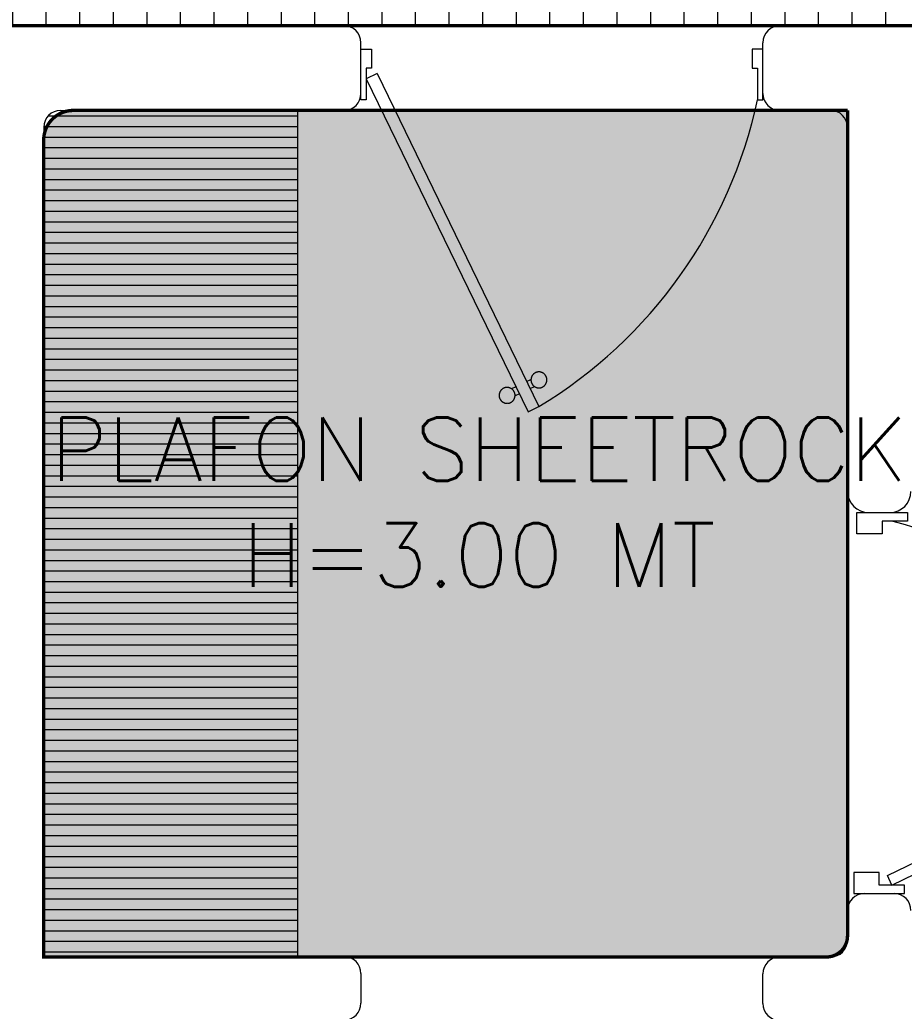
# Model space of a CAD drawing. Header units: metres. Extents: x 8 to 2416, y -346 to 476.
# Drawn here: x 216.655 to 218.746, y -111.979 to -109.637 of the extents above; entities that cross this region are included whole.
import ezdxf

# ---------------------------------------------------------------- set-up
doc = ezdxf.new("R2010")
doc.units = ezdxf.units.M
doc.linetypes.add('0', pattern=[0])
doc.layers.get('0').update_dxf_attribs({"color": 250, "linetype": '0', "lineweight": 20})
for name, color, linetype, lineweight in [('A-DOOR', 35, 'Continuous', 5), ('A-WALL', 250, 'Continuous', 20), ('baños', 140, 'Continuous', 0), ('closets', 253, 'Continuous', 0), ('piso', 253, 'Continuous', 0), ('PLAFON', 253, 'Continuous', 5), ('PLAFON-MADERA', 33, 'Continuous', 5), ('textos', 7, 'Continuous', 0)]:
    doc.layers.add(name, color=color, linetype=linetype, lineweight=lineweight)
doc.styles.get("Standard").update_dxf_attribs({"font": 'arial.ttf', "height": 0.1875})

# ---------------------------------------------------------------- blocks, each defined once
blk = doc.blocks.new('P90')
at = {"layer": 'A-DOOR'}
for p, q in [((-0.0476, -0.8576), (0.6364, -0.5264)), ((0.5992, -0.5445), (0.5949, -0.5355)), ((0.6473, -0.5489), (0.6364, -0.5264)), ((-0.0368, -0.88), (0.6473, -0.5489)), ((0.5843, -0.5517), (0.58, -0.5427)), ((0.5952, -0.5741), (0.5995, -0.5831)), ((0.6101, -0.5669), (0.6144, -0.5759)), ((-0.0368, -0.88), (-0.0476, -0.8576))]:
    blk.add_line(p, q, dxfattribs=at)
for points in [[(-0.06, -0.02), (-0.06, -0.05), (-0.12, -0.05), (-0.12, 0), (0, 0), (0, -0.02)], [(-0.0668, -0.88), (-0.0668, -0.85), (-0.1268, -0.85), (-0.1268, -0.9), (-0.0068, -0.9), (-0.0068, -0.88)]]:
    blk.add_lwpolyline(points, close=True, dxfattribs=at)
blk.add_arc((-0.3259, -1.105), 1.1228, 31.0139, 75.0797, dxfattribs=at)
for points in [[(0.5812, -0.5096), (0.5857, -0.5096), (0.5933, -0.5141), (0.5977, -0.5218), (0.5977, -0.5306), (0.5933, -0.5383), (0.5856, -0.5427), (0.5767, -0.5427), (0.5691, -0.5383), (0.5647, -0.5306), (0.5647, -0.5217), (0.5691, -0.514), (0.5768, -0.5096), (0.5812, -0.5096)], [(0.6133, -0.5758), (0.6177, -0.5758), (0.6254, -0.5803), (0.6298, -0.5879), (0.6298, -0.5968), (0.6253, -0.6045), (0.6176, -0.6089), (0.6088, -0.6089), (0.6011, -0.6044), (0.5967, -0.5967), (0.5967, -0.5879), (0.6011, -0.5802), (0.6088, -0.5758), (0.6133, -0.5758)]]:
    blk.add_open_spline(points, degree=2, dxfattribs=at)
blk = doc.blocks.new('puerta 1.00')
at = {"layer": 'A-DOOR'}
for p, q in [((-0.15, -0.0125), (-0.9369, -0.3949)), ((-0.1376, -0.038), (-0.15, -0.0125)), ((-0.1376, -0.038), (-0.9245, -0.4204)), ((-0.8946, -0.3743), (-0.8996, -0.3641)), ((-0.8777, -0.3661), (-0.8826, -0.3559)), ((-0.9369, -0.3949), (-0.9245, -0.4204)), ((-0.8653, -0.3916), (-0.8603, -0.4018)), ((-0.8822, -0.3998), (-0.8772, -0.4101))]:
    blk.add_line(p, q, dxfattribs=at)
for points in [[(-0.08, 0), (-0.08, -0.025), (-0.125, -0.025), (-0.125, -0.0125), (-0.2, -0.0125), (-0.2, 0), (-0.08, 0)], [(-0.08, -0.95), (-0.08, -0.925), (-0.125, -0.925), (-0.125, -0.9375), (-0.2, -0.9375), (-0.2, -0.95), (-0.08, -0.95)]]:
    blk.add_lwpolyline(points, dxfattribs=at)
blk.add_arc((0.0366, 0.1602), 1.1229, 211.1336, 257.8343, dxfattribs=at)
for points in [[(-0.8982, -0.3642), (-0.9033, -0.3642), (-0.912, -0.3591), (-0.917, -0.3504), (-0.917, -0.3403), (-0.912, -0.3316), (-0.9033, -0.3265), (-0.8932, -0.3265), (-0.8844, -0.3316), (-0.8794, -0.3403), (-0.8794, -0.3504), (-0.8844, -0.3591), (-0.8932, -0.3642), (-0.8982, -0.3642)], [(-0.8617, -0.4394), (-0.8667, -0.4394), (-0.8754, -0.4344), (-0.8805, -0.4256), (-0.8805, -0.4156), (-0.8754, -0.4068), (-0.8667, -0.4018), (-0.8566, -0.4018), (-0.8479, -0.4068), (-0.8428, -0.4156), (-0.8428, -0.4257), (-0.8479, -0.4344), (-0.8566, -0.4394), (-0.8617, -0.4394)]]:
    blk.add_open_spline(points, degree=2, dxfattribs=at)
blk = doc.blocks.new('PL BASE 2N NASAS 09')
at = {"layer": 'closets'}
h = blk.add_hatch(dxfattribs=at)
h.set_pattern_fill('LINE', color=256, scale=0.2)
h.set_pattern_definition([(0, (-797.739885, 161.261363), (0, 0.025), [])])
edge = h.paths.add_edge_path()
edge.add_line((167.3475, -20.0108), (166.7599, -19.4228))
edge.add_arc((166.7875, -19.4517), 0.04, 133.7078, 179.9999)
edge.add_line((166.7475, -19.4517), (166.7475, -21.4108))
edge.add_line((166.7475, -21.4108), (167.3475, -21.4108))
edge.add_line((167.3475, -21.4108), (167.3475, -20.0108))
edge = h.paths.add_edge_path()
edge.add_line((167.3475, -19.4117), (166.7875, -19.4117))
edge.add_arc((166.7875, -19.4517), 0.04, 90, 133.7078)
edge.add_line((166.7599, -19.4228), (167.3475, -20.0108))
edge.add_line((167.3475, -20.0108), (167.3475, -19.4117))
at = {"layer": 'A-WALL'}
for p, q in [((166.5875, -19.2117), (167.4575, -19.2117)), ((166.7475, -19.2117), (166.6175, -19.2117)), ((168.4875, -19.2117), (171.9825, -19.2117)), ((167.4975, -19.3717), (167.4975, -19.2517)), ((168.4475, -19.3717), (168.4475, -19.2517)), ((166.7875, -19.4117), (167.4575, -19.4117)), ((168.4875, -19.4117), (168.6075, -19.4117)), ((166.7475, -19.4517), (166.7475, -21.4108)), ((168.6475, -19.4517), (168.6475, -20.3117)), ((168.6975, -20.3617), (168.7475, -20.3617)), ((168.6875, -21.2617), (168.7575, -21.2617)), ((168.6475, -21.3017), (168.6475, -21.3717)), ((167.4575, -21.4108), (166.7475, -21.4108)), ((168.4875, -21.4117), (168.6075, -21.4117)), ((167.4975, -21.4508), (167.4975, -21.5208)), ((168.4475, -21.5217), (168.4475, -21.4517))]:
    blk.add_line(p, q, dxfattribs=at)
for centre, radius, start, end in [((167.4575, -19.2517), 0.04, 0, 90), ((168.4875, -19.2517), 0.04, 90, 180), ((167.4575, -19.3717), 0.04, 270, 0), ((168.4875, -19.3717), 0.04, 180, 270), ((166.7875, -19.4517), 0.04, 90, 180), ((168.6075, -19.4517), 0.04, 0, 90), ((168.6975, -20.3117), 0.05, 180, 270), ((168.7475, -20.3117), 0.05, 270, 360), ((168.6875, -21.3017), 0.04, 90, 180), ((168.7575, -21.3017), 0.04, 360, 90), ((168.6075, -21.3717), 0.04, 270, 360), ((167.4575, -21.4508), 0.04, 0, 90), ((168.4875, -21.4517), 0.04, 90, 180), ((167.4575, -21.5208), 0.04, 270, 0), ((168.4875, -21.5217), 0.04, 180, 270)]:
    blk.add_arc(centre, radius, start, end, dxfattribs=at)
at = {"layer": 'closets'}
blk.add_line((167.3475, -19.4108), (167.3475, -21.4108), dxfattribs=at)
at = {"layer": 'piso'}
blk.add_line((168.4875, -19.2117), (167.4575, -19.2117), dxfattribs=at)
at = {"layer": 'A-DOOR', "rotation": 90.00000000000001}
blk.add_blockref('puerta 1.00', (167.4975, -19.1867), dxfattribs=at)
at = {"layer": 'A-DOOR'}
blk.add_blockref('P90', (168.7893, -20.3617), dxfattribs=at)
at = {"layer": 'baños', "linetype": 'Continuous', "flags": 8}
for tag, p in [('MODELNUMBER', (167.1329, -5.6306, 0)), ('TRADENAME', (167.1329, -5.6307, 0)), ('PRODUCT', (167.1329, -5.6307, 0)), ('MATERIAL', (167.1329, -5.6307, 0)), ('MODELNUMBER', (168.3076, -5.6306, 0)), ('TRADENAME', (168.3076, -5.6307, 0)), ('PRODUCT', (168.3076, -5.6307, 0)), ('MATERIAL', (168.3076, -5.6307, 0))]:
    blk.add_attdef(tag, p, '', height=0.0000254, rotation=180.0001, dxfattribs=at)
blk = doc.blocks.new('PL MUEBLES 2N NASAS 09')
blk.add_blockref('PL BASE 2N NASAS 09', (49.9143, 62.717))

msp = doc.modelspace()

# ---------------------------------------------------------------- hatches: boundary and pattern name
at = {"layer": 'PLAFON', "transparency": 33554477}
h = msp.add_hatch(color=256, dxfattribs=at)
h.dxf.hatch_style = 1
edge = h.paths.add_edge_path()
edge.add_line((218.61182, -109.85071), (218.61182, -109.92071))
edge.add_line((218.61182, -109.92071), (218.61182, -111.80071))
edge.add_arc((218.56182, -111.80071), 0.05, -90, 0, ccw=False)
edge.add_line((218.56182, -111.85071), (216.71182, -111.85071))
edge.add_line((216.71182, -111.85071), (216.71182, -111.80071))
edge.add_line((216.71182, -111.80071), (216.71182, -109.92071))
edge.add_arc((216.78182, -109.92071), 0.07, 90, 180, ccw=False)
edge.add_line((216.78182, -109.85071), (218.61182, -109.85071))
at = {"layer": 'PLAFON-MADERA', "transparency": 33554534}
h = msp.add_hatch(dxfattribs=at)
h.set_pattern_fill('LINE', color=256, scale=0.025, angle=90)
h.set_pattern_definition([(90, (81.14536, -2.62069), (-0.079375, 5e-18), [])])
edge = h.paths.add_edge_path()
edge.add_line((211.11137, -107.65788), (211.11137, -109.65074))
edge.add_line((211.11137, -109.65074), (222.94242, -109.65074))
edge.add_arc((222.94242, -109.58074), 0.07, 270, 360)
edge.add_line((223.01242, -109.58074), (223.01242, -101.52074))
edge.add_line((223.01242, -101.52074), (223.08242, -101.45074))
edge.add_line((223.08242, -101.45074), (223.84242, -101.45074))
edge.add_line((223.84242, -101.45074), (223.91242, -101.38074))
edge.add_line((223.91242, -101.38074), (223.91242, -100.22074))
edge.add_arc((223.84242, -100.22074), 0.07, 0, 90)
edge.add_line((223.84242, -100.15074), (222.79242, -100.15074))
edge.add_line((222.79242, -100.15074), (215.26242, -100.15074))
edge.add_line((215.26242, -100.15074), (215.26242, -101.45074))
edge.add_line((215.26242, -101.45074), (216.50324, -101.45074))
edge.add_arc((216.55682, -101.49577), 0.07, 90, 139.95619, ccw=False)
edge.add_line((216.55682, -101.42577), (216.66682, -101.42577))
edge.add_arc((216.66682, -101.49577), 0.07, 40.04381, 90, ccw=False)
edge.add_line((216.72041, -101.45074), (219.67884, -101.45074))
edge.add_arc((219.73242, -101.49577), 0.07, 90, 139.9562, ccw=False)
edge.add_line((219.73242, -101.42577), (219.84242, -101.42577))
edge.add_arc((219.84242, -101.49577), 0.07, 0, 90, ccw=False)
edge.add_line((219.91242, -101.49577), (219.91242, -101.60577))
edge.add_arc((219.81139, -101.59051), 0.10218, 316.22259, 351.41054, ccw=False)
edge.add_line((219.88517, -101.66121), (219.88776, -103.2473))
edge.add_arc((219.84182, -103.30011), 0.07, 0.08687, 48.98678, ccw=False)
edge.add_line((219.91182, -103.30001), (219.91171, -103.41404))
edge.add_arc((219.84272, -103.41056), 0.06909, 309.5411, 357.11789, ccw=False)
edge.add_line((219.8867, -103.46384), (219.88686, -107.44168))
edge.add_arc((219.81472, -107.50887), 0.09858, 7.63404, 42.96531, ccw=False)
edge.add_line((219.91242, -107.49578), (219.91242, -107.60578))
edge.add_arc((219.84242, -107.60578), 0.07, 270, 360, ccw=False)
edge.add_line((219.84242, -107.67578), (219.73242, -107.67578))
edge.add_arc((219.75523, -107.55814), 0.11982, 229.81096, 259.03007, ccw=False)
edge.add_line((219.6779, -107.64968), (216.72308, -107.64823))
edge.add_arc((216.66742, -107.60578), 0.07, 270, 322.66267, ccw=False)
edge.add_line((216.66742, -107.67578), (216.55742, -107.67578))
edge.add_arc((216.55742, -107.60578), 0.07, 218.22254, 270, ccw=False)
edge.add_line((216.50243, -107.64909), (211.11958, -107.64913))
edge.add_arc((211.06463, -107.60578), 0.07, 311.8942, 321.72741, ccw=False)

# ---------------------------------------------------------------- linework, layer by layer
at = {"layer": 'PLAFON', "const_width": 0.008}
msp.add_lwpolyline([(218.61182, -109.85071), (218.61182, -109.92071), (218.61182, -111.80071, -0.4142136), (218.56182, -111.85071), (216.71182, -111.85071), (216.71182, -111.80071), (216.71182, -109.92071, -0.4142136), (216.78182, -109.85071), (218.61182, -109.85071)], format="xyb", dxfattribs=at)
at = {"layer": 'PLAFON-MADERA', "const_width": 0.008}
msp.add_lwpolyline([(211.11137, -109.65074), (222.94242, -109.65074, 0.4142136), (223.01242, -109.58074), (223.01242, -101.52074), (223.08242, -101.45074), (223.84242, -101.45074), (223.91242, -101.38074), (223.91242, -100.22074, 0.4142136), (223.84242, -100.15074), (222.79242, -100.15074), (215.26242, -100.15074)], format="xyb", dxfattribs=at)

# ---------------------------------------------------------------- block references
msp.add_blockref('PL MUEBLES 2N NASAS 09', (0.05, -153.15602))

# ---------------------------------------------------------------- texts
at = {"layer": 'textos', "color": 5, "insert": (219.10666, -110.97602, -0.0047), "char_height": 0.15, "width": 2.7325028, "attachment_point": 9}
msp.add_mtext('\\pxqc;{\\Fromans|c0;PLAFON SHEETROCK\\PH=3.00 MT}', dxfattribs=at)

doc.saveas('drawing.dxf')
